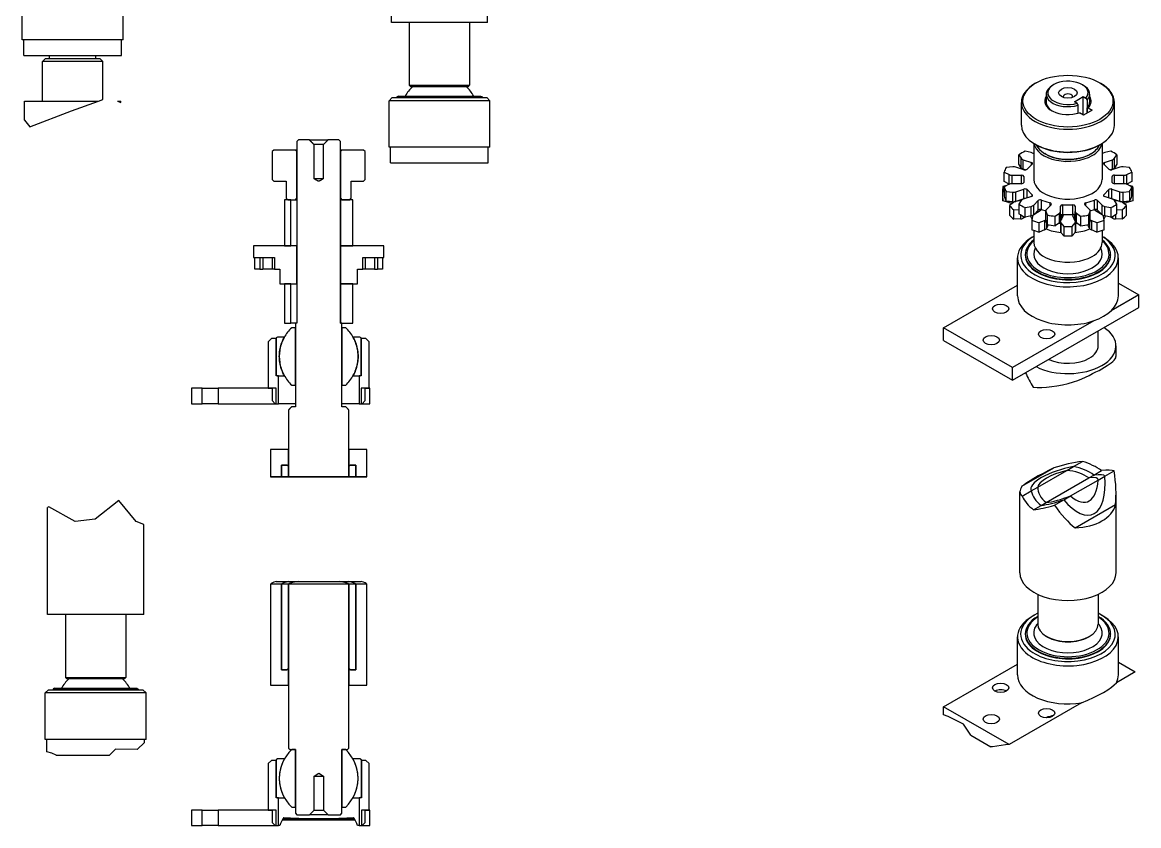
# Model space of a CAD drawing. Header units: millimetres. Extents: x 199 to 929, y 102 to 3359.
# Drawn here: x 209 to 929, y 102 to 620 of the extents above; entities that cross this region are included whole.
import ezdxf

# ---------------------------------------------------------------- set-up
doc = ezdxf.new("R2010")
doc.units = ezdxf.units.MM
for name, color, linetype, lineweight in [('Break Lines', 255, 'Continuous', 50), ('Tangent Edges', 255, 'Continuous', 50), ('Visible Edges', 255, 'Continuous', 50)]:
    doc.layers.add(name, color=color, linetype=linetype, lineweight=lineweight)

msp = doc.modelspace()

# ---------------------------------------------------------------- linework, layer by layer
at = {"layer": 'Break Lines', "linetype": 'Continuous', "lineweight": 25}
for p, q in [((240.63, 562.78), (257.93, 568.97)), ((257.93, 568.97), (260.86, 570.02)), ((270.16, 568.97), (272.36, 568.16)), ((213.79, 552.36), (240.63, 562.78)), ((210.36, 556.77), (213.79, 552.36)), ((271, 311.61), (255.83, 299.58)), ((282.18, 297.99), (271, 311.61)), ((226.05, 307.39), (225.16, 306.97)), ((243.04, 298.11), (226.05, 307.39)), ((255.83, 299.58), (243.04, 298.11)), ((287.16, 296.01), (282.18, 297.99)), ((268.94, 151.24), (265.09, 147.5)), ((282.98, 150.99), (268.94, 151.24)), ((287.66, 155.63), (282.98, 150.99)), ((227.82, 148.64), (224.66, 149.46)), ((230.74, 147.5), (227.82, 148.64))]:
    msp.add_line(p, q, dxfattribs=at).dxf.unprotected_set("ltscale", 0)
at = {"layer": 'Tangent Edges', "linetype": 'Continuous', "lineweight": 25}
for p, q in [((851.66, 528.3), (851.66, 534.43)), ((851.66, 534.43), (853.12, 532.12)), ((859.56, 535.83), (855.55, 536.67)), ((861.24, 534.96), (861.13, 535.07)), ((905.36, 535.07), (905.24, 534.96)), ((910.93, 536.67), (906.93, 535.83)), ((913.36, 532.12), (914.82, 534.43)), ((914.82, 534.43), (914.82, 528.3)), ((847.67, 526.68), (843.47, 526.26)), ((854.89, 524.75), (849.69, 526.48)), ((853.12, 525.99), (851.66, 528.3)), ((853.12, 525.99), (853.12, 532.12)), ((854.44, 525.09), (854.44, 531.22)), ((854.44, 531.22), (859.64, 529.49)), ((860.19, 528.31), (856.94, 525.07)), ((859.64, 527.76), (859.64, 529.49)), ((909.55, 525.07), (906.3, 528.31)), ((906.85, 529.49), (912.04, 531.22)), ((906.85, 527.76), (906.85, 529.49)), ((916.79, 526.48), (911.6, 524.75)), ((912.04, 525.09), (912.04, 531.22)), ((913.36, 525.99), (913.36, 532.12)), ((914.82, 528.3), (913.36, 525.99)), ((923.01, 526.26), (918.82, 526.68)), ((842.05, 523.2), (845.31, 521.62)), ((842.05, 517.07), (842.05, 523.2)), ((845.31, 515.49), (845.31, 521.62)), ((847.24, 521.22), (853.24, 521.22)), ((847.24, 515.75), (847.24, 521.22)), ((853.24, 515.75), (853.24, 521.22)), ((855.78, 524.64), (854.44, 525.09)), ((912.04, 525.09), (910.7, 524.64)), ((912.06, 525.08), (911.4, 524.7)), ((911.74, 516.61), (911.74, 520.35)), ((913.24, 521.22), (919.24, 521.22)), ((913.24, 515.75), (913.24, 521.22)), ((914.1, 525.58), (913.92, 525.58)), ((919.24, 515.75), (919.24, 521.22)), ((921.17, 521.62), (924.44, 523.2)), ((921.17, 515.49), (921.17, 521.62)), ((924.44, 523.2), (924.44, 517.07)), ((845.31, 515.49), (842.05, 517.07)), ((845.31, 515.34), (842.05, 513.77)), ((842.05, 513.77), (842.05, 507.63)), ((849.69, 510.49), (854.89, 512.21)), ((854.89, 506.08), (854.89, 512.21)), ((856.94, 511.9), (860.19, 508.66)), ((856.94, 506.58), (856.94, 511.9)), ((906.3, 508.66), (909.55, 511.9)), ((909.55, 506.58), (909.55, 511.9)), ((911.6, 512.21), (916.79, 510.49)), ((911.6, 506.08), (911.6, 512.21)), ((919.24, 515.75), (913.24, 515.75)), ((924.44, 517.07), (921.17, 515.49)), ((924.44, 513.77), (921.17, 515.34)), ((925.15, 513.93), (922.75, 514.58)), ((924.44, 507.63), (924.44, 513.77)), ((841.33, 504.64), (841.33, 510.77)), ((843.47, 510.71), (847.67, 510.28)), ((843.47, 504.58), (843.47, 510.71)), ((847.67, 504.15), (843.47, 504.58)), ((845.2, 504.4), (845.2, 503.6)), ((847.24, 504.19), (847.24, 503.5)), ((847.67, 504.15), (847.67, 510.28)), ((849.69, 504.35), (849.69, 510.49)), ((854.89, 506.08), (849.69, 504.35)), ((853.14, 504.87), (849.7, 504.34)), ((853.12, 504.84), (851.66, 502.54)), ((853.04, 505.47), (853.04, 504.86)), ((859.64, 507.48), (854.44, 505.75)), ((854.87, 506.08), (854.87, 505.89)), ((860.19, 507.79), (860.19, 508.66)), ((861.13, 501.9), (864.13, 504.89)), ((864.13, 498.76), (864.13, 504.89)), ((866.18, 505.21), (871.81, 503.33)), ((866.18, 499.07), (866.18, 505.21)), ((894.68, 503.33), (900.31, 505.21)), ((900.31, 499.07), (900.31, 505.21)), ((902.36, 504.89), (905.36, 501.9)), ((902.36, 498.76), (902.36, 504.89)), ((906.3, 507.79), (906.3, 508.66)), ((912.04, 505.75), (906.85, 507.48)), ((916.79, 504.35), (911.6, 506.08)), ((911.61, 506.08), (911.61, 505.89)), ((916.79, 504.34), (913.34, 504.87)), ((914.82, 502.54), (913.36, 504.84)), ((913.45, 505.47), (913.45, 504.86)), ((916.79, 504.35), (916.79, 510.49)), ((918.82, 510.28), (923.01, 510.71)), ((918.82, 504.15), (918.82, 510.28)), ((923.01, 504.58), (918.82, 504.15)), ((919.25, 504.19), (919.25, 503.5)), ((925.15, 504.64), (921.29, 503.6)), ((921.29, 504.4), (921.29, 503.6)), ((923.01, 510.71), (923.01, 504.58)), ((924.44, 510.58), (925.15, 510.77)), ((925.15, 510.77), (925.15, 504.64)), ((848.02, 503.67), (845.57, 501.66)), ((845.57, 501.66), (845.57, 495.52)), ((847.94, 503.6), (847.24, 503.5)), ((848.32, 498.91), (851.66, 499.08)), ((848.32, 492.78), (848.32, 498.91)), ((851.66, 502.54), (851.66, 496.41)), ((855.55, 500.3), (859.56, 501.14)), ((855.55, 494.17), (855.55, 500.3)), ((859.56, 495.01), (859.56, 501.14)), ((861.13, 495.77), (861.13, 501.9)), ((864.13, 498.76), (861.13, 495.77)), ((865.39, 498.2), (861.15, 495.76)), ((865.39, 499.19), (865.39, 498.2)), ((866.18, 499.07), (868.95, 498.15)), ((868.95, 492.17), (868.95, 498.3)), ((869, 491.87), (869, 498)), ((869, 498), (869.74, 495.58)), ((872.36, 502.15), (869.36, 499.16)), ((871.81, 501.61), (871.81, 503.33)), ((878.49, 497.75), (878.49, 501.21)), ((878.49, 491.62), (878.49, 497.75)), ((879.99, 502.07), (886.49, 502.07)), ((879.99, 495.94), (879.99, 502.07)), ((886.49, 495.94), (886.49, 502.07)), ((887.99, 501.21), (887.99, 497.75)), ((887.99, 491.62), (887.99, 497.75)), ((897.13, 499.16), (894.13, 502.15)), ((894.68, 501.61), (894.68, 503.33)), ((896.75, 495.58), (897.49, 498)), ((897.49, 491.87), (897.49, 498)), ((897.53, 498.15), (900.31, 499.07)), ((897.53, 492.17), (897.53, 498.3)), ((901.1, 499.19), (901.1, 498.2)), ((905.34, 495.76), (901.1, 498.2)), ((905.36, 495.77), (902.36, 498.76)), ((905.36, 495.77), (905.36, 501.9)), ((906.93, 495.01), (906.93, 501.14)), ((906.93, 501.14), (910.93, 500.3)), ((910.93, 500.3), (910.93, 494.17)), ((914.82, 496.41), (914.82, 502.54)), ((914.82, 499.08), (918.16, 498.91)), ((918.16, 498.91), (918.16, 492.78)), ((920.91, 501.66), (918.47, 503.67)), ((919.25, 503.5), (918.54, 503.6)), ((920.91, 495.52), (920.91, 501.66)), ((852.57, 493), (848.32, 492.78)), ((852.57, 495.83), (852.57, 493)), ((854.43, 494.75), (854.43, 493.49)), ((855.62, 494.18), (854.43, 493.49)), ((859.56, 495.01), (855.55, 494.17)), ((860.28, 494.69), (859.91, 492.24)), ((859.91, 492.24), (859.91, 486.11)), ((861.12, 495.75), (861.12, 495.75)), ((864.67, 490.66), (868.16, 492.07)), ((864.67, 484.53), (864.67, 490.66)), ((868.16, 492.07), (868.16, 485.93)), ((869.74, 489.45), (869, 491.87)), ((869.34, 490.77), (869.34, 486.9)), ((869.74, 495.58), (869.74, 489.45)), ((875.05, 494.76), (877.79, 496.64)), ((875.05, 488.63), (875.05, 494.76)), ((877.79, 490.51), (875.05, 488.63)), ((878.41, 489.97), (877.27, 490.15)), ((877.79, 490.51), (877.79, 496.64)), ((878.41, 491.17), (878.41, 485.04)), ((880.07, 494.96), (878.51, 491.62)), ((878.69, 490.44), (878.69, 484.31)), ((878.69, 490.44), (880.49, 488.22)), ((879.01, 495.73), (879.01, 492.68)), ((879.99, 495.94), (886.49, 495.94)), ((885.99, 488.22), (887.79, 490.44)), ((887.97, 491.62), (886.42, 494.96)), ((887.48, 495.73), (887.48, 492.68)), ((887.79, 490.44), (887.79, 484.31)), ((888.07, 491.17), (888.07, 485.04)), ((889.22, 490.15), (888.07, 489.97)), ((888.69, 490.51), (888.69, 496.64)), ((888.69, 496.64), (891.43, 494.76)), ((891.43, 488.63), (888.69, 490.51)), ((891.43, 494.76), (891.43, 488.63)), ((896.75, 489.45), (896.75, 495.58)), ((897.49, 491.87), (896.75, 489.45)), ((897.15, 490.77), (897.15, 486.9)), ((898.33, 492.07), (898.33, 485.93)), ((898.33, 492.07), (901.82, 490.66)), ((901.82, 490.66), (901.82, 484.53)), ((905.37, 495.75), (905.36, 495.75)), ((906.58, 492.24), (906.21, 494.69)), ((906.58, 486.11), (906.58, 492.24)), ((910.93, 494.17), (906.93, 495.01)), ((912.06, 493.49), (910.87, 494.18)), ((912.06, 494.75), (912.06, 493.49)), ((913.92, 495.83), (913.92, 493)), ((918.16, 492.78), (913.92, 493)), ((868.16, 485.93), (864.67, 484.53)), ((870.46, 489.31), (869.34, 486.9)), ((880.49, 482.09), (878.69, 484.31)), ((880.49, 488.22), (880.49, 482.09)), ((885.99, 482.09), (885.99, 488.22)), ((887.79, 484.31), (885.99, 482.09)), ((897.15, 486.9), (896.03, 489.31)), ((901.82, 484.53), (898.33, 485.93)), ((358.81, 460.66), (358.81, 468.16)), ((362.08, 468.16), (362.08, 460.66)), ((364.01, 468.16), (364.01, 460.66)), ((370.01, 468.16), (370.01, 460.66)), ((430.01, 468.16), (430.01, 460.66)), ((436.01, 468.16), (436.01, 460.66)), ((437.93, 468.16), (437.93, 460.66)), ((441.2, 468.16), (441.2, 460.66)), ((362.08, 460.66), (364.01, 460.66)), ((370.01, 460.66), (364.01, 460.66)), ((371.51, 460.66), (370.01, 460.66)), ((430.01, 460.66), (428.51, 460.66)), ((436.01, 460.66), (430.01, 460.66)), ((436.01, 460.66), (437.93, 460.66)), ((441.2, 460.66), (437.93, 460.66))]:
    msp.add_line(p, q, dxfattribs=at).dxf.unprotected_set("ltscale", 0)
for centre, major_axis, start_param, end_param in [((858.53, 534.2), (-3, 0), 3.665191, 4.363323), ((907.95, 534.2), (-3, 0), 5.061455, 5.759587), ((848.19, 524.98), (-3, 0), 4.18879, 4.886922), ((855.94, 532.71), (-3, 0), 0.349066, 1.047198), ((855.94, 526.58), (-3, 0), 0.349066, 0.815441), ((858.89, 528.74), (1.5, 0), 5.759586, 7.330383), ((907.6, 528.74), (-1.5, 0), 5.235988, 6.806784), ((910.54, 532.71), (3, 0), 5.235988, 5.934119), ((910.54, 526.58), (3, 0), 5.467746, 5.934119), ((918.29, 524.98), (-3, 0), 4.537856, 5.235988), ((847.24, 522.95), (3, 0), 4.014257, 4.712389), ((855.94, 526.58), (3, 0), 3.957034, 4.158747), ((855.94, 526.58), (-3, 0), 1.017155, 1.047198), ((855.64, 525.5), (-1.5, 0), 1.047197, 2.617994), ((910.85, 525.5), (-1.5, 0), 0.523599, 2.094395), ((913.24, 520.35), (-1.5, 0), 4.712389, 6.283186), ((910.54, 526.58), (-3, 0), 2.094395, 2.124436), ((914.18, 523.85), (-3, 0), 5.467746, 5.497787), ((910.54, 526.58), (3, 0), 5.266029, 5.467746), ((914.18, 523.85), (-3, 0), 4.799655, 5.266029), ((919.24, 522.95), (3, 0), 4.712389, 5.410521), ((847.24, 516.81), (-3, 0), 0.872665, 0.941966), ((855.64, 511.47), (1.5, 0), 0.523599, 2.094395), ((910.85, 511.47), (1.5, 0), 1.047197, 2.617994), ((913.24, 516.61), (-1.5, 0), 0, 1.570796), ((919.24, 514.02), (-3, 0), 4.014257, 4.712389), ((919.24, 516.81), (-3, 0), 2.199626, 2.268928), ((883.24, 512.35), (42, 0), 6.217682, 6.348689), ((848.19, 511.98), (3, 0), 4.537856, 5.235988), ((848.19, 505.85), (-3, 0), 1.396263, 1.862639), ((850.48, 502.67), (-3, 0), 5.205945, 5.67232), ((848.19, 505.85), (3, 0), 5.004231, 5.205945), ((848.19, 505.85), (-3, 0), 2.064352, 2.094395), ((850.48, 502.67), (-3, 0), 4.974188, 5.004231), ((855.94, 504.25), (-3, 0), 5.235988, 5.934119), ((855.64, 505.33), (-1.5, 0), 4.616404, 5.235988), ((858.89, 508.22), (1.5, 0), 5.235988, 6.806784), ((865.43, 504.46), (1.5, 0), 1.047197, 2.617994), ((901.06, 504.46), (1.5, 0), 0.523599, 2.094395), ((907.6, 508.22), (-1.5, 0), 5.759586, 7.330383), ((910.85, 505.33), (-1.5, 0), 4.18879, 4.808374), ((910.54, 504.25), (3, 0), 0.349066, 1.047198), ((918.29, 511.98), (3, 0), 4.18879, 4.886922), ((918.29, 505.85), (-3, 0), 1.047197, 1.077239), ((916.01, 502.67), (-3, 0), 4.420548, 4.45059), ((918.29, 505.85), (3, 0), 4.218831, 4.420548), ((916.01, 502.67), (-3, 0), 3.752458, 4.218831), ((918.29, 505.85), (-3, 0), 1.278956, 1.745329), ((846.46, 505.16), (-3, 0), 1.134464, 1.832596), ((883.24, 512.35), (-42, 0), 0.458095, 0.589102), ((858.53, 502.76), (3, 0), 5.061455, 5.759587), ((865.43, 498.33), (-1.5, 0), 4.538583, 5.759587), ((864.33, 498.81), (1.5, 0), 5.497787, 6.718791), ((865.43, 498.33), (1.5, 0), 1.047197, 1.39699), ((871.95, 498.3), (-3, 0), 5.759586, 6.457718), ((871.06, 502.59), (1.5, 0), 5.759586, 7.330383), ((875.49, 497.75), (3, 0), 5.585054, 6.283185), ((879.99, 501.21), (-1.5, 0), 4.712389, 6.283185), ((886.49, 501.21), (1.5, 0), 0, 1.570796), ((890.99, 497.75), (-3, 0), 0, 0.698132), ((895.43, 502.59), (-1.5, 0), 5.235988, 6.806784), ((894.53, 498.3), (3, 0), 6.108652, 6.806784), ((901.06, 498.33), (1.5, 0), 1.744603, 2.094395), ((902.16, 498.81), (-1.5, 0), 5.847581, 7.068583), ((901.06, 498.33), (-1.5, 0), 3.665191, 4.886195), ((907.95, 502.76), (3, 0), 3.665191, 4.363323), ((883.24, 512.35), (-42, 0), 2.55249, 2.683498), ((920.02, 505.16), (-3, 0), 1.308997, 2.007129), ((852.31, 494.72), (-3, 0), 1.658063, 2.356194), ((858.53, 496.63), (-3, 0), 1.919862, 2.386238), ((883.24, 512.35), (-42, 0), 0.981694, 1.112701), ((863.27, 494.54), (-3, 0), 5.729544, 6.195919), ((858.53, 496.63), (3, 0), 5.52783, 5.729544), ((858.53, 496.63), (-3, 0), 2.587951, 2.617994), ((863.27, 494.54), (-3, 0), 5.497787, 5.52783), ((866.44, 493.48), (3, 0), 5.323254, 5.706673), ((871.95, 492.17), (-3, 0), 0, 0.174533), ((875.49, 491.62), (3, 0), 5.585054, 6.051429), ((881.41, 491.17), (-3, 0), 6.253142, 6.719518), ((875.49, 491.62), (3, 0), 6.051429, 6.253142), ((879.99, 495.08), (-1.5, 0), 5.062182, 6.283185), ((881.41, 491.17), (-3, 0), 6.021386, 6.051429), ((875.49, 491.62), (3, 0), 6.253142, 6.283185), ((879.99, 495.08), (1.5, 0), 1.570796, 1.920589), ((878.62, 495.18), (1.5, 0), 6.021386, 7.242389), ((887.87, 495.18), (-1.5, 0), 5.323982, 6.544985), ((886.49, 495.08), (1.5, 0), 1.221004, 1.570796), ((886.49, 495.08), (1.5, 0), 0, 1.221004), ((885.07, 491.17), (3, 0), 5.846853, 6.313226), ((885.07, 491.17), (3, 0), 0.231758, 0.261799), ((890.99, 491.62), (-3, 0), 0, 0.030041), ((890.99, 491.62), (-3, 0), 0.030041, 0.231758), ((890.99, 491.62), (-3, 0), 0.231758, 0.698132), ((894.53, 492.17), (3, 0), 6.108652, 6.283185), ((900.05, 493.48), (3, 0), 3.718104, 4.101524), ((883.24, 512.35), (-42, 0), 2.028891, 2.159899), ((903.22, 494.54), (-3, 0), 3.896949, 3.926991), ((907.95, 496.63), (-3, 0), 0.523599, 0.55364), ((907.95, 496.63), (3, 0), 3.695232, 3.896949), ((903.22, 494.54), (3, 0), 0.087266, 0.55364), ((907.95, 496.63), (-3, 0), 0.755357, 1.22173), ((914.18, 494.72), (-3, 0), 0.785398, 1.48353), ((866.44, 487.35), (3, 0), 5.323254, 6.021386), ((881.41, 485.04), (-3, 0), 0, 0.436332), ((883.24, 512.35), (-42, 0), 1.505293, 1.6363), ((885.07, 485.04), (3, 0), 5.846853, 6.283185), ((900.05, 487.35), (-3, 0), 0.261799, 0.959931)]:
    msp.add_ellipse(centre, major_axis=major_axis, ratio=0.575862, start_param=start_param, end_param=end_param, dxfattribs=at).dxf.unprotected_set("ltscale", 0)
at = {"layer": 'Visible Edges', "linetype": 'Continuous', "lineweight": 25}
for p, q in [((446.87, 619.74), (446.87, 717.24)), ((508.87, 619.74), (508.87, 717.24)), ((208.86, 608.47), (208.86, 638.47)), ((273.86, 608.47), (273.86, 638.47)), ((508.87, 619.74), (446.87, 619.74)), ((458.37, 619.74), (458.37, 579.24)), ((497.37, 619.74), (497.37, 579.24)), ((209.86, 608.47), (208.86, 608.47)), ((209.86, 598.47), (209.86, 608.47)), ((272.86, 608.47), (209.86, 608.47)), ((273.86, 608.47), (272.86, 608.47)), ((272.86, 598.47), (272.86, 608.47)), ((209.86, 598.47), (272.86, 598.47)), ((226.36, 596.47), (226.36, 598.47)), ((256.36, 596.47), (256.36, 598.47)), ((223.86, 596.47), (221.86, 594.47)), ((241.36, 594.47), (221.86, 594.47)), ((221.86, 568.97), (221.86, 594.47)), ((223.86, 596.47), (241.36, 596.47)), ((241.36, 596.47), (258.86, 596.47)), ((260.86, 594.47), (241.36, 594.47)), ((258.86, 596.47), (260.86, 594.47)), ((260.86, 570.02), (260.86, 594.47)), ((458.37, 579.24), (459.53, 579.24)), ((459.37, 578.24), (458.37, 579.24)), ((460.47, 578.24), (459.37, 578.24)), ((459.53, 579.24), (497.37, 579.24)), ((496.37, 578.24), (460.47, 578.24)), ((496.37, 578.24), (497.37, 579.24)), ((862.66, 580.73), (861.95, 580.32)), ((874.01, 579.55), (873.3, 579.14)), ((892.47, 579.55), (893.18, 579.14)), ((903.83, 580.73), (904.54, 580.32)), ((210.36, 568.97), (257.93, 568.97)), ((210.36, 556.77), (210.36, 568.97)), ((270.16, 568.97), (272.36, 568.97)), ((272.36, 568.16), (272.36, 568.97)), ((447.37, 571.24), (445.37, 569.24)), ((473.97, 569.24), (445.37, 569.24)), ((445.37, 539.24), (445.37, 569.24)), ((447.37, 571.24), (474.21, 571.24)), ((451.37, 572.24), (450.37, 571.66)), ((505.37, 571.66), (450.37, 571.66)), ((450.37, 571.66), (450.37, 571.24)), ((451.37, 572.24), (504.37, 572.24)), ((510.37, 569.24), (473.97, 569.24)), ((474.21, 571.24), (508.37, 571.24)), ((504.37, 572.24), (505.37, 571.66)), ((505.37, 571.66), (505.37, 571.24)), ((508.37, 571.24), (510.37, 569.24)), ((510.37, 539.24), (510.37, 569.24)), ((869.24, 573.46), (869.24, 568.15)), ((887.49, 568.58), (893.14, 571.84)), ((893.14, 560.01), (893.14, 571.84)), ((893.14, 571.84), (894.82, 570.87)), ((895.56, 569.63), (895.56, 561.24)), ((897.24, 573.46), (897.24, 568.15)), ((853.24, 553.43), (853.24, 568.15)), ((889.16, 567.61), (887.49, 568.58)), ((889.9, 561.23), (889.9, 566.37)), ((898.94, 563.18), (893.28, 559.93)), ((895.56, 561.24), (895.56, 564.31)), ((896.29, 564.71), (898.94, 563.18)), ((913.24, 553.43), (913.24, 568.15)), ((893.28, 559.93), (890.64, 561.45)), ((387.01, 543.91), (386.01, 542.91)), ((386.01, 542.91), (386.01, 425.91)), ((394.01, 543.91), (387.01, 543.91)), ((394.01, 543.91), (406, 543.91)), ((402.99, 540.91), (397.02, 540.91)), ((397.02, 518.91), (397.02, 540.91)), ((402.99, 540.91), (402.99, 518.91)), ((413, 543.91), (406, 543.91)), ((414, 542.91), (413, 543.91)), ((414, 425.91), (414, 542.91)), ((861.24, 541.69), (861.24, 518.48)), ((862.66, 540.85), (861.95, 541.26)), ((903.83, 540.85), (904.54, 541.26)), ((905.24, 541.69), (905.24, 518.48)), ((371.01, 537.41), (370.01, 536.41)), ((370.01, 536.41), (370.01, 518.41)), ((385.01, 537.41), (371.01, 537.41)), ((386.01, 537.41), (385.01, 537.41)), ((386.01, 536.41), (385.01, 537.41)), ((386.01, 506.41), (386.01, 536.41)), ((415, 537.41), (414, 537.41)), ((415, 537.41), (414, 536.41)), ((414, 536.41), (414, 506.41)), ((429, 537.41), (415, 537.41)), ((430, 536.41), (429, 537.41)), ((430, 518.41), (430, 536.41)), ((446.37, 539.24), (445.37, 539.24)), ((446.37, 529.24), (446.37, 539.24)), ((509.37, 539.24), (446.37, 539.24)), ((510.37, 539.24), (509.37, 539.24)), ((509.37, 529.24), (509.37, 539.24)), ((869.05, 534.69), (868.34, 535.1)), ((897.44, 534.69), (898.15, 535.1)), ((446.37, 529.24), (509.37, 529.24)), ((370.01, 518.41), (371.01, 517.41)), ((402.99, 518.91), (397.02, 518.91)), ((429, 517.41), (430, 518.41)), ((852.57, 525.58), (852.38, 525.58)), ((855.09, 524.7), (854.43, 525.08)), ((854.74, 520.35), (854.74, 516.61)), ((371.01, 517.41), (379.01, 517.41)), ((379.01, 517.41), (379.01, 506.41)), ((421, 517.41), (429, 517.41)), ((421, 506.41), (421, 517.41)), ((841.24, 506.22), (841.24, 512.35)), ((843.73, 514.58), (841.33, 513.93)), ((853.24, 515.75), (847.24, 515.75)), ((925.24, 506.22), (925.24, 512.35)), ((378.01, 505.41), (378.01, 475.66)), ((382.01, 505.41), (378.01, 505.41)), ((379.01, 506.41), (380.01, 505.41)), ((380.01, 505.41), (385.01, 505.41)), ((382.01, 475.66), (382.01, 505.41)), ((385.01, 505.41), (386.01, 506.41)), ((385.01, 505.41), (386.01, 505.41)), ((414, 506.41), (415, 505.41)), ((414, 505.41), (414, 475.66)), ((422, 505.41), (414, 505.41)), ((415, 505.41), (420, 505.41)), ((420, 505.41), (421, 506.41)), ((422, 475.66), (422, 505.41)), ((841.33, 510.77), (842.05, 510.58)), ((845.2, 503.6), (841.33, 504.64)), ((861.24, 485.62), (861.24, 477.81)), ((905.24, 485.62), (905.24, 477.81)), ((358.01, 475.66), (358.01, 468.16)), ((386.01, 475.66), (358.01, 475.66)), ((378.01, 475.66), (382.01, 475.66)), ((386.01, 451.16), (386.01, 475.66)), ((414, 475.66), (422, 475.66)), ((414, 475.66), (414, 451.16)), ((442, 475.66), (414, 475.66)), ((442, 468.16), (442, 475.66)), ((861.24, 481.8), (860.17, 481.18)), ((905.24, 481.8), (906.31, 481.18)), ((358.01, 468.16), (371.51, 468.16)), ((371.51, 468.16), (371.51, 460.66)), ((428.51, 468.16), (442, 468.16)), ((428.51, 460.66), (428.51, 468.16)), ((850.74, 443.47), (850.74, 468)), ((855.74, 469.98), (855.74, 469.63)), ((910.74, 469.98), (910.74, 469.63)), ((915.74, 443.47), (915.74, 468)), ((362.08, 460.66), (358.81, 460.66)), ((371.51, 460.66), (375.01, 460.66)), ((375.01, 460.66), (375.01, 451.16)), ((425, 460.66), (428.51, 460.66)), ((425, 451.16), (425, 460.66)), ((375.01, 451.16), (386.01, 451.16)), ((378.01, 451.16), (378.01, 425.91)), ((382.01, 451.16), (378.01, 451.16)), ((382.01, 425.91), (382.01, 451.16)), ((414, 451.16), (414, 425.91)), ((422, 451.16), (414, 451.16)), ((414, 451.16), (425, 451.16)), ((422, 425.91), (422, 451.16)), ((802.99, 422.91), (850.74, 450.41)), ((915.74, 451.63), (928.85, 444.08)), ((928.85, 444.08), (911.17, 433.9)), ((928.85, 435.91), (928.85, 444.08)), ((847.53, 389.08), (928.85, 435.91)), ((378.01, 425.91), (382.01, 425.91)), ((385.01, 425.91), (382.01, 425.91)), ((385.01, 425.91), (385.01, 371.91)), ((386.01, 425.91), (385.01, 425.91)), ((414, 425.91), (422, 425.91)), ((415, 425.91), (414, 425.91)), ((415, 371.91), (415, 425.91)), ((899.86, 427.39), (847.53, 397.26)), ((385.01, 422.91), (382.61, 422.91)), ((385.01, 385.91), (385.01, 422.91)), ((415, 422.91), (415, 385.91)), ((417.4, 422.91), (415, 422.91)), ((802.99, 414.73), (802.99, 422.91)), ((847.53, 397.26), (802.99, 422.91)), ((902.74, 411.18), (902.74, 420.87)), ((369.51, 415.91), (367.51, 413.91)), ((367.51, 413.91), (367.51, 383.91)), ((372.51, 415.91), (369.51, 415.91)), ((373.51, 416.91), (372.51, 416.34)), ((372.51, 416.34), (372.51, 392.49)), ((372.51, 391.91), (372.51, 415.91)), ((377.9, 416.91), (373.51, 416.91)), ((426.5, 416.91), (422.11, 416.91)), ((427.5, 416.34), (426.5, 416.91)), ((427.5, 392.49), (427.5, 416.34)), ((427.5, 415.91), (427.5, 391.91)), ((430.5, 415.91), (427.5, 415.91)), ((432.5, 413.91), (430.5, 415.91)), ((432.5, 383.91), (432.5, 413.91)), ((802.99, 414.73), (847.53, 389.08)), ((914.24, 404.8), (914.24, 411.18)), ((847.53, 389.08), (847.53, 397.26)), ((372.51, 392.49), (373.51, 391.91)), ((374.01, 391.91), (372.51, 391.91)), ((373.51, 391.91), (377.9, 391.91)), ((374.01, 373.91), (374.01, 391.91)), ((422.11, 391.91), (426.5, 391.91)), ((426, 391.91), (426, 373.91)), ((427.5, 391.91), (426, 391.91)), ((426.5, 391.91), (427.5, 392.49)), ((324.76, 383.91), (318.01, 383.91)), ((318.01, 383.91), (318.01, 373.91)), ((324.76, 383.91), (335.25, 383.91)), ((324.76, 373.91), (324.76, 383.91)), ((372.51, 383.91), (335.25, 383.91)), ((335.25, 383.91), (335.25, 373.91)), ((367.51, 383.91), (370.01, 383.91)), ((370.01, 383.91), (370.01, 375.91)), ((372.51, 373.91), (372.51, 383.91)), ((382.61, 385.91), (385.01, 385.91)), ((415, 385.91), (417.4, 385.91)), ((427.5, 383.91), (427.5, 373.91)), ((433.01, 383.91), (427.5, 383.91)), ((430, 383.91), (432.5, 383.91)), ((430, 375.91), (430, 383.91)), ((433.01, 373.91), (433.01, 383.91)), ((370.01, 375.91), (372.01, 373.91)), ((428, 373.91), (430, 375.91)), ((318.01, 373.91), (324.76, 373.91)), ((335.25, 373.91), (324.76, 373.91)), ((335.25, 373.91), (372.51, 373.91)), ((372.01, 373.91), (374.01, 373.91)), ((385.01, 373.91), (374.01, 373.91)), ((380.51, 369.91), (380.51, 327.08)), ((385.01, 371.91), (382.51, 371.91)), ((426, 373.91), (415, 373.91)), ((417.5, 371.91), (415, 371.91)), ((419.5, 327.08), (419.5, 369.91)), ((426, 373.91), (428, 373.91)), ((427.5, 373.91), (433.01, 373.91)), ((369.01, 344.41), (369.01, 327.08)), ((380.51, 344.41), (369.01, 344.41)), ((380.51, 334.41), (380.51, 344.41)), ((419.5, 344.41), (419.5, 334.41)), ((431, 344.41), (419.5, 344.41)), ((431, 327.08), (431, 344.41)), ((376.01, 334.41), (380.51, 334.41)), ((376.01, 327.08), (376.01, 334.41)), ((376.01, 334.41), (376.01, 327.08)), ((379.51, 334.41), (376.01, 334.41)), ((380.51, 333.41), (379.51, 334.41)), ((380.51, 327.08), (380.51, 333.41)), ((419.5, 334.41), (424, 334.41)), ((420.5, 334.41), (419.5, 333.41)), ((419.5, 333.41), (419.5, 327.08)), ((424, 334.41), (420.5, 334.41)), ((424, 334.41), (424, 327.08)), ((424, 327.08), (424, 334.41)), ((853.58, 320.7), (874.22, 332.58)), ((882.47, 330.91), (886.73, 333.37)), ((886.73, 333.37), (892.55, 336.72)), ((369.01, 327.08), (376.01, 327.08)), ((369.01, 326.9), (376.02, 326.9)), ((376.01, 327.08), (380.51, 327.08)), ((376.02, 326.9), (380.52, 326.9)), ((380.51, 327.08), (419.5, 327.08)), ((380.52, 326.9), (419.49, 326.9)), ((419.49, 326.9), (423.99, 326.9)), ((419.5, 327.08), (424, 327.08)), ((423.99, 326.9), (431, 326.9)), ((424, 327.08), (431, 327.08)), ((863.76, 320.14), (882.47, 330.91)), ((869.22, 310.22), (896.79, 326.1)), ((884.95, 314.47), (902.67, 324.67)), ((896.79, 326.1), (899.98, 327.94)), ((899.98, 327.94), (904.93, 330.79)), ((902.67, 324.67), (907.09, 327.21)), ((907.09, 327.21), (913.02, 330.62)), ((852.24, 264.97), (852.24, 317.25)), ((853.67, 314.33), (859.5, 317.69)), ((859.5, 317.69), (863.76, 320.14)), ((866.04, 308.39), (869.22, 310.22)), ((874.61, 308.51), (880.53, 311.92)), ((880.53, 311.92), (884.95, 314.47)), ((914.24, 264.97), (914.24, 315.82)), ((225.16, 238), (225.16, 306.97)), ((861.09, 305.54), (866.04, 308.39)), ((887.85, 293.92), (913.9, 308.92)), ((287.16, 238), (287.16, 296.01)), ((372.51, 259.4), (380.75, 259.4)), ((380.75, 259.4), (386.77, 259.4)), ((386.77, 259.4), (413.24, 259.4)), ((413.24, 259.4), (419.26, 259.4)), ((419.26, 259.4), (427.5, 259.4)), ((369.01, 257.57), (369.01, 192.47)), ((376.01, 257.57), (369.01, 257.57)), ((376.01, 202.47), (376.01, 257.57)), ((376.01, 257.57), (376.01, 202.47)), ((380.51, 257.57), (376.01, 257.57)), ((380.51, 257.57), (380.51, 151.97)), ((419.51, 257.57), (380.51, 257.57)), ((380.51, 203.47), (380.51, 257.57)), ((419.51, 151.97), (419.51, 257.57)), ((419.51, 257.57), (419.51, 203.47)), ((424.01, 257.57), (419.51, 257.57)), ((424.01, 257.57), (424.01, 202.47)), ((431.01, 257.57), (424.01, 257.57)), ((424.01, 202.47), (424.01, 257.57)), ((431.01, 192.47), (431.01, 257.57)), ((863.74, 251.09), (863.74, 231.86)), ((902.74, 251.09), (902.74, 231.86)), ((287.16, 238), (225.16, 238)), ((236.66, 238), (236.66, 197.5)), ((275.66, 238), (275.66, 197.5)), ((861.59, 237.69), (860.17, 236.87)), ((904.89, 237.69), (906.31, 236.87)), ((850.74, 199.16), (850.74, 223.69)), ((855.74, 225.67), (855.74, 225.32)), ((870.11, 223.54), (869.4, 223.95)), ((896.37, 223.54), (897.08, 223.95)), ((910.74, 225.67), (910.74, 225.32)), ((915.74, 199.16), (915.74, 223.69)), ((380.51, 202.47), (376.01, 202.47)), ((376.01, 202.47), (379.51, 202.47)), ((379.51, 202.47), (380.51, 203.47)), ((380.51, 192.47), (380.51, 202.47)), ((419.51, 203.47), (420.51, 202.47)), ((424.01, 202.47), (419.51, 202.47)), ((419.51, 202.47), (419.51, 192.47)), ((420.51, 202.47), (424.01, 202.47)), ((802.99, 178.6), (850.74, 206.1)), ((915.74, 207.32), (926.63, 201.05)), ((236.66, 197.5), (237.82, 197.5)), ((237.66, 196.5), (236.66, 197.5)), ((238.76, 196.5), (237.66, 196.5)), ((237.82, 197.5), (275.66, 197.5)), ((274.66, 196.5), (238.76, 196.5)), ((274.66, 196.5), (275.66, 197.5)), ((926.63, 201.05), (914.52, 194.08)), ((225.66, 189.5), (223.66, 187.5)), ((252.25, 187.5), (223.66, 187.5)), ((223.66, 157.5), (223.66, 187.5)), ((225.66, 189.5), (252.49, 189.5)), ((229.66, 190.5), (228.66, 189.93)), ((283.66, 189.93), (228.66, 189.93)), ((228.66, 189.93), (228.66, 189.5)), ((229.66, 190.5), (282.66, 190.5)), ((288.66, 187.5), (252.25, 187.5)), ((252.49, 189.5), (286.66, 189.5)), ((282.66, 190.5), (283.66, 189.93)), ((283.66, 189.93), (283.66, 189.5)), ((286.66, 189.5), (288.66, 187.5)), ((288.66, 157.5), (288.66, 187.5)), ((369.01, 192.47), (380.51, 192.47)), ((419.51, 192.47), (431.01, 192.47)), ((892.06, 181.15), (845.31, 154.22)), ((845.31, 154.22), (802.99, 178.6)), ((802.99, 173.48), (802.99, 178.6)), ((806.09, 172.32), (802.99, 173.48)), ((815.95, 167.29), (806.09, 172.32)), ((820.53, 160.32), (815.95, 167.29)), ((820.53, 160.32), (833.6, 152.79)), ((224.66, 157.5), (223.66, 157.5)), ((287.66, 157.5), (224.66, 157.5)), ((224.66, 149.46), (224.66, 157.5)), ((288.66, 157.5), (287.66, 157.5)), ((287.66, 155.63), (287.66, 157.5)), ((380.51, 151.97), (381.51, 150.97)), ((418.51, 150.97), (419.51, 151.97)), ((834.68, 152.7), (833.6, 152.79)), ((843.03, 154.02), (834.68, 152.7)), ((845.31, 154.22), (843.03, 154.02)), ((230.74, 147.5), (265.09, 147.5)), ((373.51, 144.97), (372.51, 144.39)), ((372.51, 144.39), (372.51, 120.55)), ((377.9, 144.97), (373.51, 144.97)), ((381.51, 150.97), (385.01, 150.97)), ((385.01, 150.97), (382.61, 150.97)), ((385.01, 113.97), (385.01, 150.97)), ((385.01, 150.97), (385.01, 109.97)), ((415.01, 150.97), (415.01, 113.97)), ((417.41, 150.97), (415.01, 150.97)), ((415.01, 150.97), (418.51, 150.97)), ((415.01, 109.97), (415.01, 150.97)), ((426.51, 144.97), (422.12, 144.97)), ((427.51, 144.39), (426.51, 144.97)), ((427.51, 120.55), (427.51, 144.39)), ((369.51, 143.97), (367.51, 141.97)), ((367.51, 141.97), (367.51, 111.97)), ((372.51, 143.97), (369.51, 143.97)), ((372.51, 119.97), (372.51, 143.97)), ((427.51, 143.97), (427.51, 119.97)), ((430.51, 143.97), (427.51, 143.97)), ((432.51, 141.97), (430.51, 143.97)), ((432.51, 111.97), (432.51, 141.97)), ((397.01, 133.97), (400.01, 135.77)), ((397.01, 133.97), (403.01, 133.97)), ((397.01, 111.97), (397.01, 133.97)), ((400.01, 135.77), (403.01, 133.97)), ((403.01, 133.97), (403.01, 111.97)), ((372.51, 120.55), (373.51, 119.97)), ((374.01, 119.97), (372.51, 119.97)), ((373.51, 119.97), (377.9, 119.97)), ((374.01, 101.97), (374.01, 119.97)), ((422.12, 119.97), (426.51, 119.97)), ((426.01, 119.97), (426.01, 101.97)), ((427.51, 119.97), (426.01, 119.97)), ((426.51, 119.97), (427.51, 120.55)), ((318.01, 111.97), (318.01, 101.97)), ((324.76, 111.97), (318.01, 111.97)), ((324.76, 111.97), (335.26, 111.97)), ((324.76, 101.97), (324.76, 111.97)), ((335.26, 111.97), (335.26, 101.97)), ((372.51, 111.97), (335.26, 111.97)), ((367.51, 111.97), (370.01, 111.97)), ((370.01, 111.97), (370.01, 103.97)), ((372.51, 101.97), (372.51, 111.97)), ((382.61, 113.97), (385.01, 113.97)), ((385.01, 109.97), (386.01, 108.97)), ((386.01, 108.97), (394.01, 108.97)), ((394.01, 108.97), (397.01, 111.97)), ((406.01, 108.97), (394.01, 108.97)), ((397.01, 111.97), (403.01, 111.97)), ((403.01, 111.97), (406.01, 108.97)), ((406.01, 108.97), (414.01, 108.97)), ((414.01, 108.97), (415.01, 109.97)), ((415.01, 113.97), (417.41, 113.97)), ((427.51, 111.97), (427.51, 101.97)), ((433.01, 111.97), (427.51, 111.97)), ((430.01, 103.97), (430.01, 111.97)), ((430.01, 111.97), (432.51, 111.97)), ((433.01, 101.97), (433.01, 111.97)), ((318.01, 101.97), (324.76, 101.97)), ((335.26, 101.97), (324.76, 101.97)), ((335.26, 101.97), (372.51, 101.97)), ((370.01, 103.97), (372.01, 101.97)), ((372.01, 101.97), (374.01, 101.97)), ((374.88, 101.97), (374.01, 101.97)), ((376.57, 105.71), (423.44, 105.71)), ((377.05, 106.48), (395.39, 106.48)), ((387.16, 106.48), (412.85, 106.48)), ((404.63, 106.48), (422.97, 106.48)), ((426.01, 101.97), (425.13, 101.97)), ((426.01, 101.97), (428.01, 101.97)), ((427.51, 101.97), (433.01, 101.97)), ((428.01, 101.97), (430.01, 103.97))]:
    msp.add_line(p, q, dxfattribs=at).dxf.unprotected_set("ltscale", 0)
for points in [[(894.82, 570.87), (894.85, 570.82), (894.88, 570.77), (894.91, 570.72), (894.94, 570.67), (894.97, 570.62), (895, 570.57), (895.03, 570.52), (895.06, 570.47), (895.09, 570.42), (895.12, 570.37), (895.15, 570.31), (895.18, 570.26), (895.21, 570.21), (895.24, 570.16), (895.27, 570.11), (895.3, 570.05), (895.34, 570), (895.37, 569.95), (895.4, 569.9), (895.43, 569.84), (895.46, 569.79), (895.49, 569.74), (895.53, 569.68), (895.56, 569.63)], [(889.9, 566.37), (889.87, 566.42), (889.84, 566.48), (889.81, 566.53), (889.77, 566.59), (889.74, 566.64), (889.71, 566.69), (889.68, 566.74), (889.65, 566.8), (889.62, 566.85), (889.59, 566.9), (889.55, 566.95), (889.52, 567.01), (889.49, 567.06), (889.46, 567.11), (889.43, 567.16), (889.4, 567.21), (889.37, 567.26), (889.34, 567.31), (889.31, 567.36), (889.28, 567.41), (889.25, 567.46), (889.22, 567.51), (889.19, 567.57), (889.16, 567.61)], [(895.56, 564.31), (895.59, 564.33), (895.62, 564.35), (895.65, 564.36), (895.68, 564.38), (895.71, 564.39), (895.74, 564.41), (895.77, 564.43), (895.8, 564.44), (895.83, 564.46), (895.86, 564.47), (895.89, 564.49), (895.92, 564.51), (895.95, 564.52), (895.98, 564.54), (896.01, 564.56), (896.04, 564.57), (896.07, 564.59), (896.1, 564.61), (896.14, 564.62), (896.17, 564.64), (896.2, 564.66), (896.23, 564.67), (896.26, 564.69), (896.29, 564.71)], [(397.02, 540.91), (396.93, 541), (396.84, 541.1), (396.75, 541.19), (396.65, 541.29), (396.55, 541.38), (396.45, 541.49), (396.34, 541.59), (396.24, 541.7), (396.13, 541.81), (396.01, 541.92), (395.9, 542.04), (395.78, 542.16), (395.65, 542.28), (395.53, 542.41), (395.39, 542.54), (395.26, 542.67), (395.12, 542.81), (394.98, 542.95), (394.83, 543.1), (394.68, 543.25), (394.52, 543.41), (394.36, 543.57), (394.19, 543.74), (394.01, 543.91)], [(406, 543.91), (405.82, 543.74), (405.65, 543.57), (405.49, 543.41), (405.33, 543.25), (405.18, 543.1), (405.03, 542.95), (404.89, 542.81), (404.75, 542.67), (404.62, 542.54), (404.49, 542.41), (404.36, 542.28), (404.23, 542.16), (404.11, 542.04), (404, 541.92), (403.88, 541.81), (403.77, 541.7), (403.67, 541.59), (403.56, 541.49), (403.46, 541.38), (403.36, 541.29), (403.26, 541.19), (403.17, 541.1), (403.08, 541), (402.99, 540.91)], [(402.99, 518.91), (401.63, 518.11), (401.09, 517.79), (400.79, 517.62), (400.6, 517.51), (400.46, 517.45), (400.36, 517.4), (400.28, 517.36), (400.21, 517.34), (400.15, 517.32), (400.1, 517.31), (400.05, 517.3), (400.01, 517.3), (399.96, 517.3), (399.91, 517.31), (399.86, 517.32), (399.8, 517.34), (399.73, 517.36), (399.65, 517.4), (399.55, 517.45), (399.41, 517.51), (399.22, 517.62), (398.92, 517.79), (398.38, 518.11), (397.02, 518.91)], [(382.61, 422.91), (381.91, 422.24), (381.24, 421.53), (380.59, 420.78), (379.94, 419.98), (379.32, 419.15), (378.74, 418.29), (378.19, 417.41), (377.68, 416.51), (377.21, 415.61), (376.79, 414.71), (376.41, 413.82), (376.07, 412.91), (375.75, 411.95), (375.47, 410.97), (375.22, 409.96), (375.01, 408.94), (374.85, 407.91), (374.73, 406.89), (374.65, 405.88), (374.61, 404.9), (374.61, 403.93), (374.65, 402.95), (374.73, 401.94), (374.85, 400.92), (375.01, 399.89), (375.22, 398.87), (375.47, 397.86), (375.75, 396.88), (376.07, 395.92), (376.41, 395.01), (376.79, 394.12), (377.21, 393.22), (377.68, 392.31), (378.19, 391.42), (378.74, 390.54), (379.32, 389.68), (379.94, 388.85), (380.59, 388.05), (381.24, 387.3), (381.91, 386.59), (382.61, 385.91)], [(417.4, 385.91), (418.1, 386.59), (418.77, 387.3), (419.43, 388.05), (420.07, 388.85), (420.69, 389.68), (421.27, 390.54), (421.82, 391.42), (422.33, 392.31), (422.8, 393.22), (423.22, 394.12), (423.6, 395.01), (423.94, 395.92), (424.26, 396.88), (424.54, 397.86), (424.79, 398.87), (425, 399.89), (425.16, 400.92), (425.28, 401.94), (425.36, 402.95), (425.4, 403.93), (425.4, 404.9), (425.36, 405.88), (425.28, 406.89), (425.16, 407.91), (425, 408.94), (424.79, 409.96), (424.54, 410.97), (424.26, 411.95), (423.94, 412.91), (423.6, 413.82), (423.22, 414.71), (422.8, 415.61), (422.33, 416.51), (421.82, 417.41), (421.27, 418.29), (420.69, 419.15), (420.07, 419.98), (419.43, 420.78), (418.77, 421.53), (418.1, 422.24), (417.4, 422.91)], [(377.9, 391.91), (377.41, 392.81), (376.97, 393.71), (376.58, 394.6), (376.23, 395.5), (375.9, 396.43), (375.6, 397.4), (375.33, 398.39), (375.11, 399.4), (374.92, 400.42), (374.78, 401.44), (374.68, 402.45), (374.63, 403.45), (374.61, 404.41), (374.63, 405.38), (374.68, 406.38), (374.78, 407.39), (374.92, 408.41), (375.11, 409.43), (375.33, 410.44), (375.6, 411.43), (375.9, 412.4), (376.23, 413.33), (376.58, 414.23), (376.97, 415.12), (377.41, 416.02), (377.9, 416.91)], [(422.11, 416.91), (422.6, 416.02), (423.04, 415.12), (423.43, 414.23), (423.78, 413.33), (424.11, 412.4), (424.41, 411.43), (424.68, 410.44), (424.9, 409.43), (425.09, 408.41), (425.23, 407.39), (425.33, 406.38), (425.38, 405.38), (425.4, 404.41), (425.38, 403.45), (425.33, 402.45), (425.23, 401.44), (425.09, 400.42), (424.9, 399.4), (424.68, 398.39), (424.41, 397.4), (424.11, 396.43), (423.78, 395.5), (423.43, 394.6), (423.04, 393.71), (422.6, 392.81), (422.11, 391.91)], [(382.51, 371.91), (382.43, 371.84), (382.35, 371.76), (382.27, 371.68), (382.19, 371.6), (382.11, 371.52), (382.03, 371.43), (381.95, 371.35), (381.87, 371.27), (381.78, 371.19), (381.7, 371.11), (381.62, 371.02), (381.54, 370.94), (381.45, 370.86), (381.37, 370.77), (381.28, 370.69), (381.2, 370.61), (381.11, 370.52), (381.03, 370.44), (380.94, 370.35), (380.86, 370.26), (380.77, 370.18), (380.68, 370.09), (380.6, 370), (380.51, 369.91)], [(419.5, 369.91), (419.42, 370), (419.33, 370.09), (419.24, 370.18), (419.15, 370.26), (419.07, 370.35), (418.98, 370.44), (418.9, 370.52), (418.81, 370.61), (418.73, 370.69), (418.64, 370.77), (418.56, 370.86), (418.48, 370.94), (418.39, 371.02), (418.31, 371.11), (418.23, 371.19), (418.15, 371.27), (418.06, 371.35), (417.98, 371.43), (417.9, 371.52), (417.82, 371.6), (417.74, 371.68), (417.66, 371.76), (417.58, 371.84), (417.5, 371.91)], [(862.96, 231.21), (863, 231.25), (863.03, 231.3), (863.06, 231.34), (863.09, 231.38), (863.12, 231.42), (863.16, 231.46), (863.19, 231.51), (863.22, 231.55), (863.25, 231.59), (863.29, 231.63), (863.32, 231.67), (863.35, 231.71), (863.38, 231.75), (863.42, 231.79), (863.45, 231.83), (863.48, 231.87), (863.51, 231.92), (863.55, 231.96), (863.58, 232), (863.61, 232.04), (863.64, 232.07), (863.68, 232.11), (863.71, 232.15), (863.74, 232.19)], [(902.74, 232.19), (902.78, 232.15), (902.81, 232.11), (902.84, 232.07), (902.87, 232.04), (902.91, 232), (902.94, 231.96), (902.97, 231.92), (903, 231.87), (903.04, 231.83), (903.07, 231.79), (903.1, 231.75), (903.13, 231.71), (903.17, 231.67), (903.2, 231.63), (903.23, 231.59), (903.26, 231.55), (903.3, 231.51), (903.33, 231.46), (903.36, 231.42), (903.39, 231.38), (903.43, 231.34), (903.46, 231.3), (903.49, 231.25), (903.52, 231.21)]]:
    msp.add_lwpolyline(points, dxfattribs=at).dxf.unprotected_set("ltscale", 0)
for centre, start, end in [((477.86, 559.74), 133.22956, 150.50763), ((477.88, 559.74), 29.49237, 46.77044), ((256.15, 178), 133.22956, 150.50763), ((256.17, 178), 29.49237, 46.77044), ((400, 132.47), 133.22956, 226.77044), ((400, 132.47), 150.50763, 209.49237), ((400.01, 132.47), 313.22956, 46.77044), ((400.01, 132.47), 330.50763, 29.49237)]:
    msp.add_arc(centre, 25.39, start, end, dxfattribs=at).dxf.unprotected_set("ltscale", 0)
for centre, major_axis in [((883.24, 568.97), (29, 0)), ((883.24, 574.28), (6, 0)), ((839.76, 435.13), (-5.25, 0)), ((833.75, 414.97), (-5.25, 0)), ((869.45, 418.84), (-5.25, 0)), ((839.76, 190.81), (-5.25, 0)), ((833.75, 170.66), (-5.25, 0)), ((869.45, 174.52), (-5.25, 0))]:
    msp.add_ellipse(centre, major_axis=major_axis, ratio=0.575862, dxfattribs=at).dxf.unprotected_set("ltscale", 0)
for centre, major_axis, ratio, start_param, end_param in [((883.24, 568.15), (-30, 0), 0.575862, 5.50164, 8.63938), ((883.24, 573.46), (-14, 0), 0.575862, 5.50164, 8.349628), ((883.24, 574.28), (-13, 0), 0.575862, 2.668961, 8.326613), ((883.24, 573.46), (14, 0), 0.575862, 5.787539, 7.064731), ((883.24, 568.15), (30, 0), 0.575862, 5.497787, 7.064731), ((883.24, 568.97), (-15, 0), 0.575862, 5.915977, 8.369447), ((883.24, 571.83), (3, 0), 0.575862, 5.929114, 9.778849), ((883.24, 568.97), (15, 0), 0.575862, 5.76772, 6.650393), ((883.24, 568.15), (-14, 0), 0.575862, 0, 0.746169), ((883.24, 568.15), (14, 0), 0.575862, 5.787539, 6.283185), ((883.24, 553.43), (-30, 0), 0.575862, 0, 2.356194), ((883.24, 553.43), (30, 0), 0.575862, 5.497787, 6.283185), ((883.24, 542.8), (-22, 0), 0.575862, 0.092953, 2.356194), ((883.24, 552.62), (29, 0), 0.575862, 3.923138, 5.497787), ((883.24, 543.62), (-21, 0), 0.575862, 0.240333, 2.356194), ((883.24, 543.62), (21, 0), 0.575862, 5.497787, 6.042852), ((883.24, 542.8), (22, 0), 0.575862, 5.497787, 6.190232), ((883.24, 552.62), (29, 0), 0.575862, 5.497787, 5.50164), ((883.24, 518.48), (42, 0), 0.575862, 2.290691, 2.421698), ((883.24, 542.8), (20, 0), 0.575862, 3.923138, 5.497787), ((883.24, 542.8), (20, 0), 0.575862, 5.497787, 5.50164), ((883.24, 518.48), (42, 0), 0.575862, 0.719894, 0.850902), ((883.24, 518.48), (-42, 0), 0.575862, 5.955882, 6.08689), ((883.24, 518.48), (42, 0), 0.575862, 0.196296, 0.327303), ((852.31, 523.85), (-3, 0), 0.575862, 4.158747, 4.625123), ((853.24, 520.35), (1.5, 0), 0.575862, 0, 1.570796), ((852.31, 523.85), (-3, 0), 0.575862, 3.926991, 3.957034), ((883.24, 518.48), (-22, 0), 0.575862, 0, 2.356194), ((883.24, 518.48), (22, 0), 0.575862, 5.497787, 6.283185), ((883.24, 512.35), (-42, 0), 0.575862, 6.217682, 6.348689), ((883.24, 518.48), (-42, 0), 0.575862, 0.196296, 0.327303), ((847.24, 514.02), (-3, 0), 0.575862, 4.712389, 5.410521), ((853.24, 516.61), (1.5, 0), 0.575862, 4.712389, 6.283186), ((883.24, 518.48), (42, 0), 0.575862, 5.955882, 6.08689), ((883.24, 506.22), (-42, 0), 0.575862, 0, 0.065504), ((883.24, 512.35), (-42, 0), 0.575862, 0.196296, 0.327303), ((883.24, 512.35), (42, 0), 0.575862, 5.955882, 6.08689), ((883.24, 506.22), (42, 0), 0.575862, 6.217682, 6.283185), ((883.24, 518.48), (-42, 0), 0.575862, 0.719894, 0.850902), ((883.24, 518.48), (-42, 0), 0.575862, 2.290691, 2.421698), ((883.24, 506.22), (-42, 0), 0.575862, 0.458095, 0.589102), ((883.24, 512.35), (-42, 0), 0.575862, 0.719894, 0.850902), ((883.24, 498.45), (-25, 0), 0.575862, 0.249872, 0.38116), ((883.24, 518.48), (-42, 0), 0.575862, 1.243493, 1.374501), ((883.24, 518.48), (-42, 0), 0.575862, 1.767092, 1.898099), ((883.24, 498.45), (25, 0), 0.575862, 5.902025, 6.033313), ((883.24, 512.35), (-42, 0), 0.575862, 2.290691, 2.421698), ((883.24, 506.22), (-42, 0), 0.575862, 2.55249, 2.683498), ((883.24, 506.22), (-42, 0), 0.575862, 0.981694, 1.112701), ((883.24, 498.45), (-25, 0), 0.575862, 0.970444, 1.388222), ((883.24, 512.35), (-42, 0), 0.575862, 1.243493, 1.374501), ((883.24, 498.45), (-25, 0), 0.575862, 1.75337, 2.171149), ((883.24, 512.35), (-42, 0), 0.575862, 1.767092, 1.898099), ((883.24, 506.22), (-42, 0), 0.575862, 2.028891, 2.159899), ((883.24, 468), (-32.5, 0), 0.575862, 5.50164, 6.948116), ((883.24, 469.63), (-30.5, 0), 0.575862, 5.518083, 6.948116), ((883.24, 469.98), (-27.5, 0), 0.575862, 5.639684, 10.068279), ((883.24, 470.45), (26.5, 0), 0.575862, 2.550242, 6.874536), ((883.24, 468), (32.5, 0), 0.575862, 3.806524, 7.064731), ((883.24, 469.63), (30.5, 0), 0.575862, 3.806524, 7.048288), ((883.24, 477.81), (-22, 0), 0.575862, 0, 2.356194), ((883.24, 506.22), (-42, 0), 0.575862, 1.505293, 1.6363), ((883.24, 477.81), (22, 0), 0.575862, 5.497787, 6.283185), ((883.24, 469.63), (-27.5, 0), 0.575862, 0, 0.664931), ((883.24, 470.45), (22.11, 0), 0.575862, 2.839489, 6.585289), ((883.24, 469.63), (27.5, 0), 0.575862, 3.806524, 6.283185), ((883.24, 443.47), (-32.5, 0), 0.575862, 0, 3.141593), ((883.24, 411.18), (31, 0), 0.575862, 3.987857, 7.007717), ((883.24, 411.18), (19.5, 0), 0.575862, 5.497787, 6.283185), ((883.24, 411.18), (-19.5, 0), 0.575862, 0.882252, 2.356194), ((883.24, 393.03), (-30.92, -11.79), 0.183652, 1.619924, 2.952676), ((883.24, 397.12), (-30.89, -8.51), 0.307122, 2.938149, 3.057171), ((883.24, 396.38), (23.24, -32.5), 0.631219, 4.357547, 4.626756), ((883.24, 397.12), (-30.89, -8.51), 0.307122, 0.677439, 1.605396), ((883.24, 333.21), (30.97, 14.34), 0.097468, 1.820919, 2.801262), ((883.24, 324.3), (23.91, 6.14), 0.329182, 1.340595, 3.203055), ((883.24, 324.3), (-23.91, -6.14), 0.329182, 4.482188, 6.344648), ((883.24, 324.3), (30.89, 7.94), 0.329182, 1.181363, 1.781653), ((883.24, 317.99), (23.89, -3.53), 0.651913, 0.895216, 1.520964), ((883.24, 317.99), (-23.89, 3.53), 0.651913, 4.036809, 4.662556), ((883.24, 317.99), (30.86, -4.56), 0.651913, 0.892096, 1.361732), ((883.24, 318.19), (30.92, 11.41), 0.197365, 0.20961, 0.723388), ((400.01, 327.22), (-31, 0), 0.428603, 0.010172, 0.023537), ((400.01, 327.22), (-24, 0), 0.428603, 0.01314, 0.030404), ((400.01, 327.22), (24, 0), 0.428603, 3.154732, 3.171996), ((400.01, 327.22), (19.5, 0), 0.428603, 3.157765, 3.179016), ((400.01, 327.22), (-19.5, 0), 0.428603, 0.016172, 0.037423), ((400.01, 327.22), (19.5, 0), 0.428603, 6.245762, 6.267013), ((400.01, 327.22), (-19.5, 0), 0.428603, 3.10417, 3.125421), ((400.01, 327.22), (-24, 0), 0.428603, 3.111189, 3.128453), ((400.01, 327.22), (24, 0), 0.428603, 6.252782, 6.270046), ((400.01, 327.22), (-31, 0), 0.428603, 3.118056, 3.13142), ((883.24, 324.3), (19.43, 4.99), 0.329182, 1.526078, 3.017571), ((883.24, 324.3), (-19.43, -4.99), 0.329182, 4.667671, 6.159164), ((883.24, 346.71), (-15.64, 44.21), 0.411852, 2.318933, 4.11603), ((883.24, 346.71), (-15.64, 44.21), 0.411852, 2.318933, 4.11603), ((883.24, 317.99), (19.41, -2.87), 0.651913, 0.898405, 1.706447), ((883.24, 317.99), (-19.41, 2.87), 0.651913, 4.039998, 4.84804), ((883.24, 346.71), (12.7, -35.92), 0.411852, 5.661584, 7.056564), ((883.24, 346.71), (12.7, -35.92), 0.411852, 5.661584, 7.056564), ((883.24, 318.19), (19.45, 7.18), 0.197365, 6.122569, 7.012883), ((883.24, 318.19), (-19.45, -7.18), 0.197365, 2.980976, 3.87129), ((883.24, 318.19), (23.94, 8.83), 0.197365, 0.040442, 0.726508), ((883.24, 318.19), (-23.94, -8.83), 0.197365, 3.182035, 3.868101), ((883.24, 346.71), (20.2, -57.11), 0.411852, 0.71204, 1.143605), ((883.24, 324.3), (30.89, 7.94), 0.329182, 2.761997, 3.362287), ((883.24, 317.99), (23.89, -3.53), 0.651913, 3.383424, 4.009172), ((883.24, 317.99), (-23.89, 3.53), 0.651913, 0.241831, 0.867579), ((883.24, 317.99), (19.41, -2.87), 0.651913, 3.19794, 4.005982), ((883.24, 317.99), (-19.41, 2.87), 0.651913, 0.056348, 0.86439), ((883.24, 317.99), (30.86, -4.56), 0.651913, 3.542656, 4.012292), ((883.24, 318.19), (23.94, 8.83), 0.197365, 3.840464, 4.52653), ((883.24, 318.19), (-23.94, -8.83), 0.197365, 0.698871, 1.384937), ((883.24, 318.19), (19.45, 7.18), 0.197365, 3.837275, 4.727588), ((883.24, 318.19), (-19.45, -7.18), 0.197365, 0.695682, 1.585996), ((883.24, 318.19), (30.92, 11.41), 0.197365, 3.843584, 4.357362), ((883.24, 346.71), (20.2, -57.11), 0.411852, 5.291357, 5.722922), ((883.24, 313.96), (30.92, -3.55), 0.638498, 4.934752, 6.207056), ((400.01, 257.32), (31, 0), 0.145574, 2.661259, 3.086018), ((400.01, 257.32), (24, 0), 0.145574, 2.502026, 3.069784), ((400.01, 257.32), (-24, 0), 0.145574, 5.643619, 6.211377), ((400.01, 257.32), (19.5, 0), 0.145574, 2.316543, 3.053174), ((400.01, 257.32), (-19.5, 0), 0.145574, 5.458135, 6.194767), ((400.01, 257.32), (19.5, 0), 0.145574, 0.088419, 0.82505), ((400.01, 257.32), (-19.5, 0), 0.145574, 3.230011, 3.966642), ((400.01, 257.32), (24, 0), 0.145574, 0.071808, 0.639566), ((400.01, 257.32), (-24, 0), 0.145574, 3.213401, 3.781159), ((400.01, 257.32), (31, 0), 0.145574, 0.055574, 0.480334), ((883.24, 264.97), (-31, 0), 0.575862, 0, 3.141593), ((883.24, 225.32), (-30.5, 0), 0.575862, 5.406034, 6.948116), ((883.24, 225.32), (30.5, 0), 0.575862, 3.806524, 7.160336), ((883.24, 223.69), (-32.5, 0), 0.575862, 5.50164, 6.948116), ((883.24, 225.67), (-27.5, 0), 0.575862, 5.500597, 10.207366), ((883.24, 226.14), (26.5, 0), 0.575862, 2.397716, 7.027062), ((883.24, 223.69), (32.5, 0), 0.575862, 3.806524, 7.064731), ((883.24, 226.14), (22.11, 0), 0.575862, 2.731828, 6.69295), ((883.24, 231.86), (19.5, 0), 0.575862, 3.141593, 6.283185), ((883.24, 225.32), (-27.5, 0), 0.575862, 0, 0.664931), ((883.24, 225.32), (27.5, 0), 0.575862, 3.806524, 6.283185), ((883.24, 231.04), (18.5, 0), 0.575862, 3.923138, 5.50164), ((883.24, 199.16), (-32.5, 0), 0.575862, 0, 1.845535), ((883.24, 199.16), (32.5, 0), 0.575862, 6.008447, 6.283185), ((839.76, 186.63), (-5.25, -0.24), 0.542307, 3.879536, 5.436444), ((883.24, 185.78), (-32.41, -11.41), 0.216701, 1.769365, 2.790685), ((869.45, 170.6), (-5.24, -2), 0.183652, 3.67402, 4.737437), ((400.01, 96.5), (26, 0), 0.817929, 2.610656, 2.8814), ((400.01, 108.01), (30, 0), 0.05662, 3.855317, 4.269778), ((400.01, 108.01), (-27.5, 0), 0.05662, 0.610923, 1.401987), ((400.01, 108.01), (26, 0), 0.05662, 3.67253, 5.752248), ((400.01, 111.22), (30, 0), 0.174941, 4.269778, 5.154999), ((400.01, 111.22), (-27.5, 0), 0.174941, 1.401987, 1.739606), ((400.01, 108.01), (-27.5, 0), 0.05662, 1.739606, 2.530669), ((400.01, 108.01), (30, 0), 0.05662, 5.154999, 5.569461), ((400.01, 96.5), (26, 0), 0.817929, 0.260193, 0.530937)]:
    msp.add_ellipse(centre, major_axis=major_axis, ratio=ratio, start_param=start_param, end_param=end_param, dxfattribs=at).dxf.unprotected_set("ltscale", 0)

doc.saveas('drawing.dxf')
